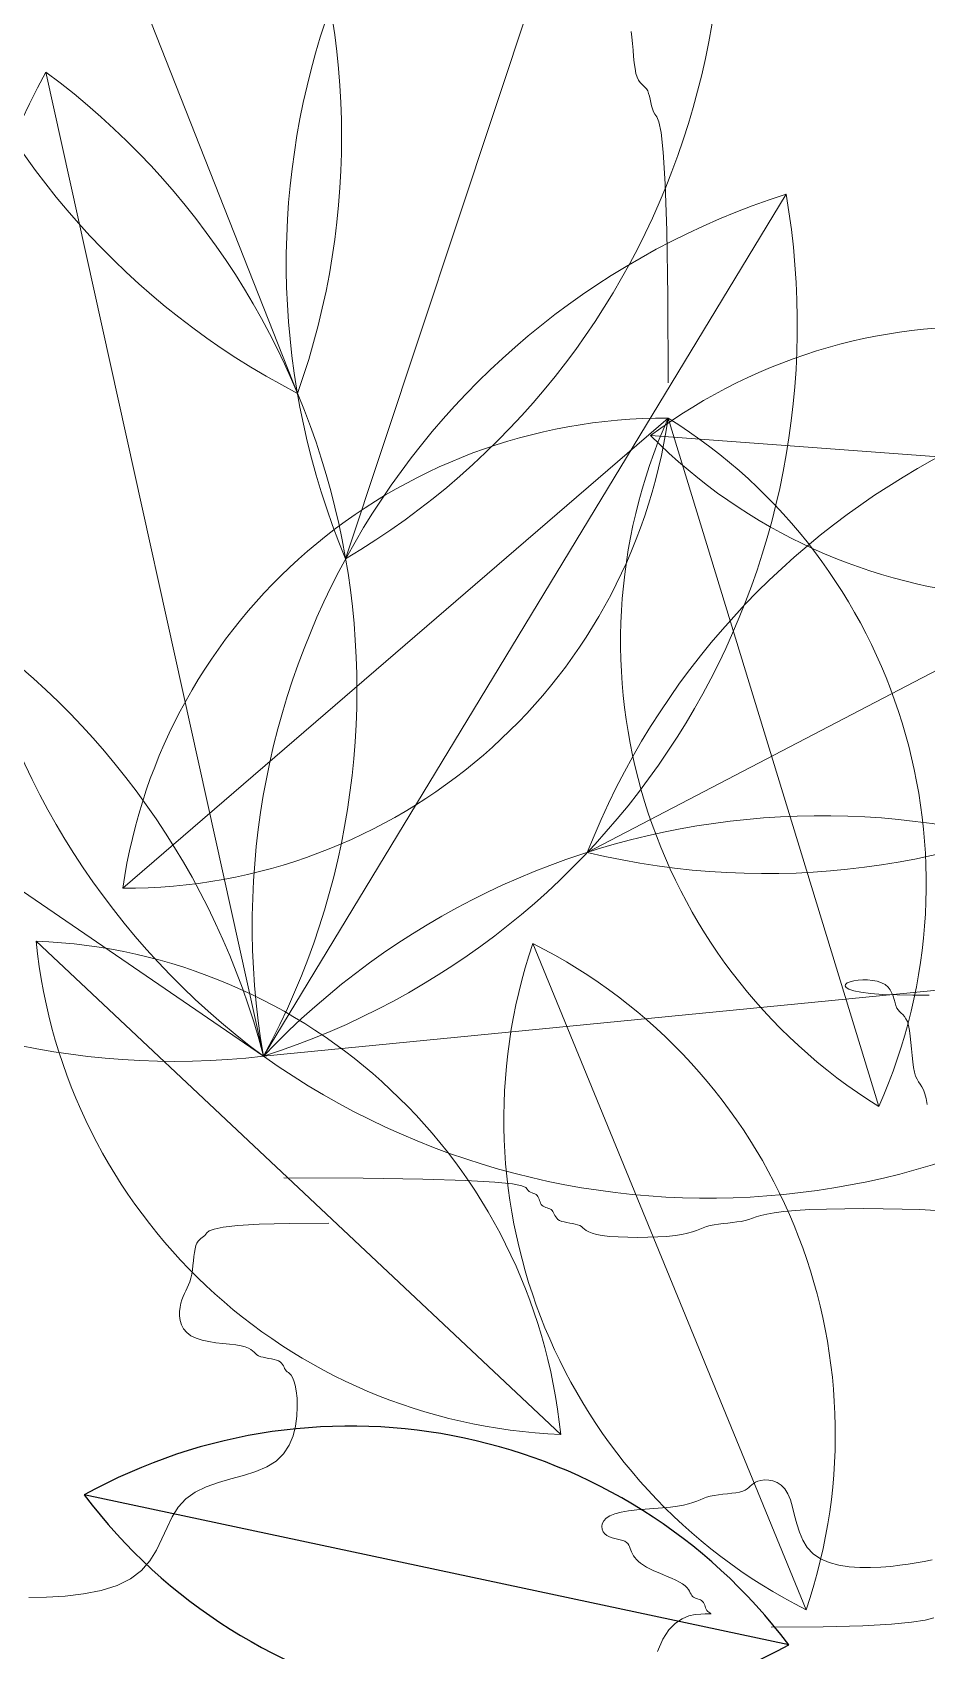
# Model space of a CAD drawing. Header units: millimetres. Extents: x 42 to 552, y 43 to 535.
# Drawn here: x 285.0289 to 285.1111, y 504.3625 to 504.5114 of the extents above; entities that cross this region are included whole.
import ezdxf

# ---------------------------------------------------------------- set-up
doc = ezdxf.new("R2010")
doc.units = ezdxf.units.MM
doc.header["$LTSCALE"] = 0.75
doc.header["$MEASUREMENT"] = 0
doc.layers.add('Gramado', color=9, linetype='Continuous', lineweight=0)
doc.layers.add('SOMBRA', color=9, linetype='Continuous')

# ---------------------------------------------------------------- blocks, each defined once
blk = doc.blocks.new('FOLHA')
at = {"layer": 'SOMBRA'}
blk.add_line((0, -7.105427357601002e-15), (0.00979813585637146, 0.1321827509515003), dxfattribs=at)
for centre, start, end in [((0.08092464051637194, 0.06045592846457737), 134.7592252412505, 216.7621042314082), ((-0.07112650466000048, 0.07172682248691586), 314.7592252412526, 36.76210423141026)]:
    blk.add_arc(centre, 0.1010134482592243, start, end, dxfattribs=at)
blk = doc.blocks.new('arbusto8vista')
for p, q in [((-0.1894841477150067, 0.1708526288148562), (-0.1893433333098358, 0.1698024602236359)), ((-0.1893433333098358, 0.1698024602236359), (-0.1892277383811347, 0.1686514754476605)), ((-0.1892277383811347, 0.1686514754476605), (-0.1891247522725621, 0.1674500825793075)), ((-0.1891247522725621, 0.1674500825793075), (-0.1890217643277481, 0.1662486897109545)), ((-0.1890217643277481, 0.1662486897109545), (-0.1889061638904082, 0.1650977049349649)), ((-0.1889061638904082, 0.1650977049349649), (-0.1887653403041725, 0.1640475363437588)), ((-0.1887653403041725, 0.1640475363437588), (-0.1885866829127565, 0.1631485920296711)), ((-0.1885866829127565, 0.1631485920296711), (-0.1883617846883965, 0.1624365777502419)), ((-0.1883617846883965, 0.1624365777502419), (-0.1880990531179236, 0.161888389923547)), ((-0.1880990531179236, 0.161888389923547), (-0.1878110993166615, 0.1614662226327965)), ((-0.1878110993166615, 0.1614662226327965), (-0.187510534400019, 0.1611322699612145)), ((-0.187510534400019, 0.1611322699612145), (-0.187209969483348, 0.1608487259920253)), ((-0.187209969483348, 0.1608487259920253), (-0.1869220156820859, 0.1605777848084387)), ((-0.1869220156820859, 0.1605777848084387), (-0.186659284111613, 0.1602816404936789)), ((-0.186659284111613, 0.1602816404936789), (-0.186434385887253, 0.1599224871309701)), ((-0.186434385887253, 0.1599224871309701), (-0.1862552030709423, 0.1594730204131736)), ((-0.1862552030709423, 0.1594730204131736), (-0.186110701510529, 0.1589479424718263)), ((-0.186110701510529, 0.1589479424718263), (-0.1859851180003318, 0.1583724570481024)), ((-0.1859851180003318, 0.1583724570481024), (-0.1858626893347264, 0.1577717678832045)), ((-0.1858626893347264, 0.1577717678832045), (-0.18572765230806, 0.1571710787182923)), ((-0.18572765230806, 0.1571710787182923), (-0.1855642437146798, 0.1565955932945826)), ((-0.1855642437146798, 0.1565955932945826), (-0.1853567003489331, 0.1560705153532211)), ((-0.1853567003489331, 0.1560705153532211), (-0.1850892590051672, 0.1556210486354388)), ((-0.1850892590051672, 0.1556210486354388), (-0.1847535125026809, 0.1551715808501228)), ((-0.1847535125026809, 0.1551715808501228), (-0.1843704777603818, 0.1542432355772121)), ((-0.1843704777603818, 0.1542432355772121), (-0.1839685277221861, 0.1522563203643443)), ((-0.1839685277221861, 0.1522563203643443), (-0.1835760353319529, 0.1486311427591858)), ((-0.1835760353319529, 0.1486311427591858), (-0.1832213735335415, 0.1427880103093884)), ((-0.1832213735335415, 0.1427880103093884), (-0.1829329152708112, 0.1341472305626041)), ((-0.1829329152708112, 0.1341472305626041), (-0.1827390334876782, 0.1221291110664993)), ((-0.1827390334876782, 0.1221291110664993), (-0.1826681011280016, 0.1061539593687257)), ((-0.1826681011280016, 0.09970164546312787), (-0.2830344928551654, 0.01312872517603125)), ((-0.1826681011280016, 0.09970164546312787), (-0.1439199659470489, -0.02705349303376181)), ((-0.1858963116308985, 0.0964756446726227), (-0.05371356067939814, 0.08667750881625125)), ((-0.5700648782059261, -0.08741280304023746), (-0.6666080697930568, 0.003404019594867691)), ((-0.5248685209534756, -0.1196739040813526), (-0.5751852429749817, 0.002949546369109157)), ((-0.5177340489821631, -0.004846634647876158), (-0.5176468273033663, -0.004558898900285158)), ((-0.5175375334183343, -0.005146971961053737), (-0.5177340489821631, -0.004846634647876158)), ((-0.5176468273033663, -0.004558898900285158), (-0.5173200054495624, -0.004296366283881525)), ((-0.5170131435442045, -0.005447309274231316), (-0.5175375334183343, -0.005146971961053737)), ((-0.5173200054495624, -0.004296366283881525), (-0.5167977204883698, -0.004071638364223418)), ((-0.5161167422922119, -0.005735045021822316), (-0.5170131435442045, -0.005447309274231316)), ((-0.5167977204883698, -0.004071638364223418), (-0.5161230585611634, -0.003896266627293699)), ((-0.5161230585611634, -0.003896266627293699), (-0.5153349021041151, -0.003777602240518263)), ((-0.5148041925946814, -0.005997577638240159), (-0.5161167422922119, -0.005735045021822316)), ((-0.5153349021041151, -0.003777602240518263), (-0.5144710826272103, -0.003721946291676659)), ((-0.5144710826272103, -0.003721946291676659), (-0.5135694316403772, -0.003735599868591066)), ((-0.5135694316403772, -0.003735599868591066), (-0.5126677806535156, -0.003824864059055244)), ((-0.5126677806535156, -0.003824864059055244), (-0.5118039611766108, -0.003996039950862951)), ((-0.5118039611766108, -0.003996039950862951), (-0.511015804719591, -0.004255428631807945)), ((-0.511015804719591, -0.004255428631807945), (-0.5103411427923845, -0.004609331189683985)), ((-0.5103411427923845, -0.004609331189683985), (-0.509807298177634, -0.005058797907480539)), ((-0.509807298177634, -0.005058797907480539), (-0.5093995587490667, -0.005583875848827802)), ((-0.5093995587490667, -0.005583875848827802), (-0.5090927036530104, -0.006159361272551678)), ((-0.5130313573839942, -0.006222305557898267), (-0.5148041925946814, -0.005997577638240159)), ((-0.5107824733780149, -0.006397677294827986), (-0.5130313573839942, -0.006222305557898267)), ((-0.5081552724364258, -0.006516341681603421), (-0.5107824733780149, -0.006397677294827986)), ((-0.5090927036530104, -0.006159361272551678), (-0.5088615120359066, -0.00676005043746386)), ((-0.5088615120359066, -0.00676005043746386), (-0.5086807630441115, -0.007360739602361832)), ((-0.5086807630441115, -0.007360739602361832), (-0.5085252358240098, -0.007936225026085708)), ((-0.5085252358240098, -0.007936225026085708), (-0.508369709522043, -0.008461302967432971)), ((-0.508369709522043, -0.008461302967432971), (-0.5081889632845673, -0.008910769685229525)), ((-0.5081889632845673, -0.008910769685229525), (-0.5079640814331299, -0.009269923047938278)), ((-0.5052758602044491, -0.006571997630430815), (-0.5081552724364258, -0.006516341681603421)), ((-0.5022703423272503, -0.006558344053516407), (-0.5052758602044491, -0.006571997630430815)), ((-0.5079640814331299, -0.009269923047938278), (-0.5077013689898422, -0.00956606736269805)), ((-0.5077013689898422, -0.00956606736269805), (-0.507413436152035, -0.009837008546284665)), ((-0.507413436152035, -0.009837008546284665), (-0.5071128931169255, -0.01012055251547395)), ((-0.5071128931169255, -0.01012055251547395), (-0.5068123500818444, -0.01045450518705593)), ((-0.5068123500818444, -0.01045450518705593), (-0.5065244172440089, -0.01087667247780644)), ((-0.5065244172440089, -0.01087667247780644), (-0.5062617048007496, -0.01142486030450129)), ((-0.5062617048007496, -0.01142486030450129), (-0.5060368229493122, -0.01213687458393053)), ((-0.5060368229493122, -0.01213687458393053), (-0.5058581784113869, -0.01303581889800398)), ((-0.5058581784113869, -0.01303581889800398), (-0.505717364006216, -0.01408598748922429)), ((-0.505717364006216, -0.01408598748922429), (-0.505601769077515, -0.01523697226519971)), ((-0.505601769077515, -0.01523697226519971), (-0.5054987829689139, -0.01643836513356689)), ((-0.5054987829689139, -0.01643836513356689), (-0.5053957950241283, -0.01763975800191986)), ((-0.5053957950241283, -0.01763975800191986), (-0.50528019458676, -0.01879074277789528)), ((-0.50528019458676, -0.01879074277789528), (-0.5051393710005527, -0.01984091136911559)), ((-0.5051393710005527, -0.01984091136911559), (-0.5049607136091083, -0.02073985568318903)), ((-0.5049607136091083, -0.02073985568318903), (-0.5047358153847767, -0.02145502050652226)), ((-0.5047358153847767, -0.02145502050652226), (-0.5044730838142755, -0.02202526214051659)), ((-0.5044730838142755, -0.02202526214051659), (-0.5041851300130133, -0.02250728976534333)), ((-0.5041851300130133, -0.02250728976534333), (-0.5038845650963708, -0.02295781256120222)), ((-0.5038845650963708, -0.02295781256120222), (-0.5035840001797283, -0.02343353970823614)), ((-0.5035840001797283, -0.02343353970823614), (-0.5032960463784661, -0.02399118038664483)), ((-0.5032960463784661, -0.02399118038664483), (-0.5030333148079649, -0.0246874437766138)), ((-0.5030333148079649, -0.0246874437766138), (-0.5028084165836333, -0.02557903905830017)), ((-0.5028084165836333, -0.02557903905830017), (-0.5026297591922173, -0.02670272217052627)), ((-0.5054986605546787, -0.1219927043911753), (-0.5091935660275055, -0.1223471405798335)), ((-0.5030143744171482, -0.121600461675726), (-0.5054986605546787, -0.1219927043911753)), ((-0.5013623897611978, -0.1211987673285648), (-0.5030143744171482, -0.121600461675726)), ((-0.5217285063937709, -0.1228291737964184), (-0.531325176994585, -0.1229000610341444)), ((-0.514477408689288, -0.1226354153466218), (-0.5217285063937709, -0.1228291737964184)), ((-0.5091935660275055, -0.1223471405798335), (-0.514477408689288, -0.1226354153466218))]:
    blk.add_line(p, q)
for centre, start, end in [((-0.1254403831663069, 0.01555100415625077), 44.75922524125048, 126.7621042314083), ((-0.1830584474095929, -0.001311048585677099), 89.77859136051269, 171.78147035067), ((-0.2826441465735456, 0.1141414192248504), 269.7785913605111, 351.7814703506684), ((-0.09039017949186245, 0.05861026062719077), 155.9965763869843, 237.9994553771414), ((-0.236197887583188, 0.0140378918021753), 335.9965763869828, 57.99945537713956), ((-0.1141694891439897, 0.1676021493326232), 224.7592252412528, 306.76210423141), ((-0.6705702253156005, -0.09753169288015329), 5.749172397078103, 87.75205138723548), ((-0.5661027226834392, 0.01352290943471246), 185.7491723970765, 267.7520513872338), ((-0.479499389033947, -0.02942226366363343), 161.3086310082758, 243.3115099984337), ((-0.6205543748945388, -0.08730209404862421), 341.308631008278, 63.3115099984355)]:
    blk.add_arc(centre, 0.1010134482592243, start, end)
at = {"rotation": 82.22966397680052}
blk.add_blockref('FOLHA', (-0.5280967314563725, -0.1261262179869505), dxfattribs=at)
blk = doc.blocks.new('arbusto7vista')
for p, q in [((-0.5163606634823452, 0.7073706040454368), (-0.4482699433393691, 0.5347511128616844)), ((-0.3810045409790916, 0.680447189712666), (-0.4394167996755982, 0.5043170022373289)), ((-0.4946005522398309, 0.593919276521035), (-0.4545351143242442, 0.412732644589326)), ((-0.3583632501529905, 0.5714298639977216), (-0.4545351143242158, 0.412732644589326)), ((-0.2304148766705225, 0.5360579367811198), (-0.3949489559061021, 0.4502536730395832)), ((-0.6076497003231225, 0.5175646934127229), (-0.4545351143242442, 0.412732644589326)), ((-0.2698612704053005, 0.4308821977067083), (-0.4545351143240737, 0.4127326445886155)), ((-0.4361914540883731, 0.3902741822651876), (-0.4508227852010691, 0.3903350123610636)), ((-0.4251906772698248, 0.3901079133364931), (-0.4361914540883731, 0.3902741822651876)), ((-0.4172956208136611, 0.3898605376132878), (-0.4251906772698248, 0.3901079133364931)), ((-0.4119814507880619, 0.3895563871339647), (-0.4172956208136611, 0.3898605376132878)), ((-0.4087233332613209, 0.3892197939368316), (-0.4119814507880619, 0.3895563871339647)), ((-0.4069964343016181, 0.3888750900602531), (-0.4087233332613209, 0.3892197939368316)), ((-0.4062759199771619, 0.3885466075425654), (-0.4069964343016181, 0.3888750900602531)), ((-0.4060369563562176, 0.3882586784221189), (-0.4062759199771619, 0.3885466075425654)), ((-0.4058439852968263, 0.3880293264818704), (-0.4060369563562176, 0.3882586784221189)), ((-0.4056185518161897, 0.3878513424831453), (-0.4058439852968263, 0.3880293264818704)), ((-0.4053714767214274, 0.3877112089318473), (-0.4056185518161897, 0.3878513424831453)), ((-0.4051135808196022, 0.3875954083339082), (-0.4053714767214274, 0.3877112089318473)), ((-0.4048556849177771, 0.3874904231952456), (-0.4051135808196022, 0.3875954083339082)), ((-0.4046086098229864, 0.3873827360218058), (-0.4048556849177771, 0.3874904231952456)), ((-0.4043831763423782, 0.3872588293194781), (-0.4046086098229864, 0.3873827360218058)), ((-0.4041902052829585, 0.3871051855942085), (-0.4043831763423782, 0.3872588293194781)), ((-0.4040369104396291, 0.3869123425391479), (-0.4041902052829585, 0.3871051855942085)), ((-0.4039160775584492, 0.3866870585962943), (-0.4040369104396291, 0.3869123425391479)), ((-0.4038168853733168, 0.3864401473949499), (-0.4039160775584492, 0.3866870585962943)), ((-0.4037285126180734, 0.386182422564346), (-0.4038168853733168, 0.3864401473949499)), ((-0.403640138026617, 0.3859246977337278), (-0.4037285126180734, 0.386182422564346)), ((-0.4035409403328458, 0.3856777865323835), (-0.403640138026617, 0.3859246977337278)), ((-0.4034200982706011, 0.3854525025895441), (-0.4035409403328458, 0.3856777865323835)), ((-0.403266790573781, 0.3852596595344693), (-0.4034200982706011, 0.3854525025895441)), ((-0.4030738031414671, 0.3851064664025046), (-0.403266790573781, 0.3852596595344693)), ((-0.4028483505336169, 0.384985713853311), (-0.4030738031414671, 0.3851064664025046)), ((-0.4026012544753996, 0.3848865879526073), (-0.4028483505336169, 0.384985713853311)), ((-0.4023433366920131, 0.3847982747661547), (-0.4026012544753996, 0.3848865879526073)), ((-0.4020854189086549, 0.384709960359686), (-0.4023433366920131, 0.3847982747661547)), ((-0.4018383228504376, 0.384610830798934), (-0.4020854189086549, 0.384709960359686)), ((-0.4016128702425874, 0.3844900721496458), (-0.4018383228504376, 0.384610830798934)), ((-0.4014198828102735, 0.3843368704775543), (-0.4016128702425874, 0.3844900721496458)), ((-0.4012656733030155, 0.3841440165439849), (-0.4014198828102735, 0.3843368704775543)), ((-0.3566340147928884, 0.3843368704775543), (-0.3588109074412102, 0.3841440165439849)), ((-0.3539701650924769, 0.3844882698272585), (-0.3566340147928884, 0.3843368704775543)), ((-0.350905928545501, 0.3845964122199206), (-0.3539701650924769, 0.3844882698272585)), ((-0.3475603390793367, 0.3846612976555122), (-0.350905928545501, 0.3845964122199206)), ((-0.3440524306213035, 0.3846829261340332), (-0.3475603390793367, 0.3846612976555122)), ((-0.3405012370988061, 0.3846612976555122), (-0.3440524306213035, 0.3846829261340332)), ((-0.3370257924391353, 0.3845964122199206), (-0.3405012370988061, 0.3846612976555122)), ((-0.3337451305696959, 0.3844882698272585), (-0.3370257924391353, 0.3845964122199206)), ((-0.330778285417864, 0.3843368704775543), (-0.3337451305696959, 0.3844882698272585)), ((-0.4592877817949272, 0.3815553847840079), (-0.4619615657172176, 0.3812512514611655)), ((-0.4553316647539702, 0.3818027465532339), (-0.4592877817949272, 0.3815553847840079)), ((-0.4498280905905006, 0.3819690061030485), (-0.4553316647539702, 0.3818027465532339)), ((-0.4425119353006721, 0.3820298327676142), (-0.4498280905905006, 0.3819690061030485)), ((-0.4011385185677625, 0.3839187198926197), (-0.4012656733030155, 0.3841440165439849)), ((-0.4010221864757568, 0.3836717947627335), (-0.4011385185677625, 0.3839187198926197)), ((-0.4009004448983546, 0.3834140553935725), (-0.4010221864757568, 0.3836717947627335)), ((-0.4007570617067984, 0.3831563160244258), (-0.4009004448983546, 0.3834140553935725)), ((-0.4005758047724157, 0.3829093908945254), (-0.4007570617067984, 0.3831563160244258)), ((-0.4003404419664491, 0.3826840942431744), (-0.4005758047724157, 0.3829093908945254)), ((-0.4000347411601979, 0.382491240309605), (-0.4003404419664491, 0.3826840942431744)), ((-0.3996487826684643, 0.3823380386375135), (-0.4000347411601979, 0.382491240309605)), ((-0.3991978965800058, 0.3822172799882253), (-0.3996487826684643, 0.3823380386375135)), ((-0.3987037254270263, 0.3821181504274733), (-0.3991978965800058, 0.3822172799882253)), ((-0.3981879117418146, 0.3820298360210046), (-0.3987037254270263, 0.3821181504274733)), ((-0.3976720980566029, 0.381941522834552), (-0.3981879117418146, 0.3820298360210046)), ((-0.3971779269036517, 0.3818423969338482), (-0.3976720980566029, 0.381941522834552)), ((-0.3967270408151649, 0.3817216443846547), (-0.3971779269036517, 0.3818423969338482)), ((-0.3963410823234312, 0.38156845125269), (-0.3967270408151649, 0.3817216443846547)), ((-0.3960299708841433, 0.3813756081976152), (-0.3963410823234312, 0.38156845125269)), ((-0.3957567336467491, 0.3811503242547758), (-0.3960299708841433, 0.3813756081976152)), ((-0.3729885959262162, 0.3813756081976152), (-0.3736018059796038, 0.3811503242547758)), ((-0.3723321040216945, 0.38156845125269), (-0.3729885959262162, 0.3813756081976152)), ((-0.3715998666972098, 0.3817216443846547), (-0.3723321040216945, 0.38156845125269)), ((-0.3708027045302913, 0.3818423969338482), (-0.3715998666972098, 0.3817216443846547)), ((-0.3699622591351215, 0.381941522834552), (-0.3708027045302913, 0.3818423969338482)), ((-0.3691001721257976, 0.3820298360210046), (-0.3699622591351215, 0.381941522834552)), ((-0.3682380851164737, 0.3821181504274733), (-0.3691001721257976, 0.3820298360210046)), ((-0.3673976397212755, 0.3822172799882253), (-0.3682380851164737, 0.3821181504274733)), ((-0.3666004775543854, 0.3823380386375135), (-0.3673976397212755, 0.3822172799882253)), ((-0.3658682402299007, 0.382491240309605), (-0.3666004775543854, 0.3823380386375135)), ((-0.3652063376923138, 0.3826840942431744), (-0.3658682402299007, 0.382491240309605)), ((-0.3645552532074987, 0.3829093908945254), (-0.3652063376923138, 0.3826840942431744)), ((-0.3638392383715825, 0.3831563160244258), (-0.3645552532074987, 0.3829093908945254)), ((-0.3629825447808344, 0.3834140553935725), (-0.3638392383715825, 0.3831563160244258)), ((-0.3619094240313814, 0.3836717947627335), (-0.3629825447808344, 0.3834140553935725)), ((-0.3605441277194643, 0.3839187198926197), (-0.3619094240313814, 0.3836717947627335)), ((-0.3588109074412102, 0.3841440165439849), (-0.3605441277194643, 0.3839187198926197)), ((-0.4665643180208292, 0.3786883993671069), (-0.466789770628651, 0.3783355918007629)), ((-0.4663172219626119, 0.3789601010539627), (-0.4665643180208292, 0.3786883993671069)), ((-0.4660593041792254, 0.3791750281371975), (-0.4663172219626119, 0.3789601010539627)), ((-0.4658013863958672, 0.3793575118926213), (-0.4660593041792254, 0.3791750281371975)), ((-0.4655542903376499, 0.3795318835960728), (-0.4658013863958672, 0.3793575118926213)), ((-0.4653288377297997, 0.3797224745233905), (-0.4655542903376499, 0.3795318835960728)), ((-0.4651358502974858, 0.3799536159504129), (-0.4653288377297997, 0.3797224745233905)), ((-0.4649401588110322, 0.3802415288293588), (-0.4651358502974858, 0.3799536159504129)), ((-0.4645226302214098, 0.3805699928180246), (-0.4649401588110322, 0.3802415288293588)), ((-0.4636181405247726, 0.3809146772505585), (-0.4645226302214098, 0.3805699928180246)), ((-0.4619615657172176, 0.3812512514611655), (-0.4636181405247726, 0.3809146772505585)), ((-0.3954726746841857, 0.3809034130534172), (-0.3957567336467491, 0.3811503242547758)), ((-0.3951290980693329, 0.3806456882228133), (-0.3954726746841857, 0.3809034130534172)), ((-0.3946773078751846, 0.3803879633922094), (-0.3951290980693329, 0.3806456882228133)), ((-0.3940686081745923, 0.3801410521908508), (-0.3946773078751846, 0.3803879633922094)), ((-0.3932543030404929, 0.3799157682480114), (-0.3940686081745923, 0.3801410521908508)), ((-0.3921856965457948, 0.3797229251929508), (-0.3932543030404929, 0.3799157682480114)), ((-0.3908339318278706, 0.3795715343833592), (-0.3921856965457948, 0.3797229251929508)), ((-0.3892495082815799, 0.3794633980907918), (-0.3908339318278706, 0.3795715343833592)), ((-0.3875027643662747, 0.3793985163152627), (-0.3892495082815799, 0.3794633980907918)), ((-0.3856640385413073, 0.3793768890567435), (-0.3875027643662747, 0.3793985163152627)), ((-0.3838036692659728, 0.3793985163152627), (-0.3856640385413073, 0.3793768890567435)), ((-0.3819919949996233, 0.3794633980907918), (-0.3838036692659728, 0.3793985163152627)), ((-0.3802993542015543, 0.3795715343833592), (-0.3819919949996233, 0.3794633980907918)), ((-0.3787960853311461, 0.3797229251929508), (-0.3802993542015543, 0.3795715343833592)), ((-0.3775335896702074, 0.3799157682480114), (-0.3787960853311461, 0.3797229251929508)), ((-0.3764875197907998, 0.3801410521908508), (-0.3775335896702074, 0.3799157682480114)), ((-0.3756145910874977, 0.3803879633922094), (-0.3764875197907998, 0.3801410521908508)), ((-0.3748715189548193, 0.3806456882228133), (-0.3756145910874977, 0.3803879633922094)), ((-0.3742150187873392, 0.3809034130534172), (-0.3748715189548193, 0.3806456882228133)), ((-0.3736018059796038, 0.3811503242547758), (-0.3742150187873392, 0.3809034130534172)), ((-0.4673561055138293, 0.3758578254118703), (-0.4674444801052857, 0.3750512779385389)), ((-0.4672569078200581, 0.3766157094185019), (-0.4673561055138293, 0.3758578254118703)), ((-0.4671360657578134, 0.3772978949702974), (-0.4672569078200581, 0.3766157094185019)), ((-0.4669827580609933, 0.3778773470791066), (-0.4671360657578134, 0.3772978949702974)), ((-0.466789770628651, 0.3783355918007629), (-0.4669827580609933, 0.3778773470791066)), ((-0.4677528779268414, 0.3726100046000056), (-0.4679061727701708, 0.3718791531414922)), ((-0.4676320450456615, 0.3734003325444633), (-0.4677528779268414, 0.3726100046000056)), ((-0.4675328528605291, 0.3742231019866864), (-0.4676320450456615, 0.3734003325444633)), ((-0.4674444801052857, 0.3750512779385389), (-0.4675328528605291, 0.3742231019866864)), ((-0.4688295483068146, 0.3695721447119951), (-0.4690874442086397, 0.3690494645634601)), ((-0.468571652404961, 0.3700948260805461), (-0.4688295483068146, 0.3695721447119951)), ((-0.4683245773101987, 0.37063913623264), (-0.468571652404961, 0.3700948260805461)), ((-0.4680991438295905, 0.371226702731775), (-0.4683245773101987, 0.37063913623264)), ((-0.4679061727701708, 0.3718791531414922), (-0.4680991438295905, 0.371226702731775)), ((-0.4699008079772113, 0.3665343152227649), (-0.469983765891385, 0.365743999986833)), ((-0.4697529238434299, 0.3672651558027837), (-0.4699008079772113, 0.3665343152227649)), ((-0.4695599527840386, 0.3679175976723741), (-0.4697529238434299, 0.3672651558027837)), ((-0.469334519303402, 0.3685051580714287), (-0.4695599527840386, 0.3679175976723741)), ((-0.4690874442086397, 0.3690494645634601), (-0.469334519303402, 0.3685051580714287)), ((-0.469983765891385, 0.365743999986833), (-0.4699801545946798, 0.3649212444731376)), ((-0.4699801545946798, 0.3649212444731376), (-0.4698683310958245, 0.3640930830598421)), ((-0.4698683310958245, 0.3640930830598421), (-0.4696266524034627, 0.3632865501250677)), ((-0.4696266524034627, 0.3632865501250677), (-0.4692334755263232, 0.3625286800469638)), ((-0.4692334755263232, 0.3625286800469638), (-0.4686671574731065, 0.361846507203694)), ((-0.4686671574731065, 0.361846507203694), (-0.4679060552525129, 0.3612670659733794)), ((-0.4679060552525129, 0.3612670659733794), (-0.4669411508367034, 0.3608092803597316)), ((-0.4669411508367034, 0.3608092803597316), (-0.4658139260519363, 0.3604596328686824)), ((-0.4658139260519363, 0.3604596328686824), (-0.4645784876877883, 0.3601964956316976)), ((-0.4645784876877883, 0.3601964956316976), (-0.4632889425339783, 0.3599982407802571)), ((-0.4632889425339783, 0.3599982407802571), (-0.4619993973801968, 0.3598432404458407)), ((-0.4619993973801968, 0.3598432404458407), (-0.4607639590160488, 0.3597098667599283)), ((-0.4607639590160488, 0.3597098667599283), (-0.4596367342312533, 0.3595764918539999)), ((-0.4596367342312533, 0.3595764918539999), (-0.4586718298154722, 0.3594214878595352)), ((-0.4586718298154722, 0.3594214878595352), (-0.4579080223165874, 0.3592286339259658)), ((-0.4579080223165874, 0.3592286339259658), (-0.4573227673154463, 0.3590033372746149)), ((-0.4573227673154463, 0.3590033372746149), (-0.456878190151059, 0.3587564121447144)), ((-0.456878190151059, 0.3587564121447144), (-0.4565364161624643, 0.3584986727755677)), ((-0.4565364161624643, 0.3584986727755677), (-0.4562595706887294, 0.3582409334064067)), ((-0.4562595706887294, 0.3582409334064067), (-0.4560097790688928, 0.3579940082765205)), ((-0.4560097790688928, 0.3579940082765205), (-0.4557491666419651, 0.3577687116251553)), ((-0.4557491666419651, 0.3577687116251553), (-0.4554398587470132, 0.3575758576916002)), ((-0.4554398587470132, 0.3575758576916002), (-0.4550539002552796, 0.3574226560195086)), ((-0.4550539002552796, 0.3574226560195086), (-0.4546030141668211, 0.3573018973702204)), ((-0.4546030141668211, 0.3573018973702204), (-0.4541088430138416, 0.3572027678094685)), ((-0.4541088430138416, 0.3572027678094685), (-0.4535930293286299, 0.3571144534029855)), ((-0.4535930293286299, 0.3571144534029855), (-0.4530772156434182, 0.3570261402165329)), ((-0.4530772156434182, 0.3570261402165329), (-0.452583044490467, 0.3569270143158434)), ((-0.452583044490467, 0.3569270143158434), (-0.4521321584019802, 0.3568062617666357)), ((-0.4521321584019802, 0.3568062617666357), (-0.4517461999102466, 0.3566530686346709)), ((-0.4517461999102466, 0.3566530686346709), (-0.451440499180535, 0.3564602255796103)), ((-0.451440499180535, 0.3564602255796103), (-0.4512051369101187, 0.3562349416367567)), ((-0.4512051369101187, 0.3562349416367567), (-0.4510238814293928, 0.3559880304354124)), ((-0.4510238814293928, 0.3559880304354124), (-0.4508805010686672, 0.3557303056048084)), ((-0.4508805010686672, 0.3557303056048084), (-0.4507587641583086, 0.3554725807741903)), ((-0.4507587641583086, 0.3554725807741903), (-0.4506424390286554, 0.355225669572846)), ((-0.4506424390286554, 0.355225669572846), (-0.4505152940100174, 0.3550003856300066)), ((-0.4505152940100174, 0.3550003856300066), (-0.4503610974327614, 0.3548075425749317)), ((-0.4503610974327614, 0.3548075425749317), (-0.4501681263733417, 0.3546489424758335)), ((-0.4501681263733417, 0.3546489424758335), (-0.4499426928927051, 0.3544903411567191)), ((-0.4499426928927051, 0.3544903411567191), (-0.4496956177979428, 0.3542884828805484)), ((-0.4496956177979428, 0.3542884828805484), (-0.4494377218961176, 0.3540001119102669)), ((-0.4494377218961176, 0.3540001119102669), (-0.4491798259942925, 0.3535819725088487)), ((-0.4491798259942925, 0.3535819725088487), (-0.4489327508995302, 0.3529908089392251)), ((-0.4489327508995302, 0.3529908089392251), (-0.4487073174188936, 0.3521833654643842)), ((-0.4487073174188936, 0.3521833654643842), (-0.4485143463594738, 0.3511163863472433)), ((-0.4485143463594738, 0.3511163863472433), (-0.4483700693144215, 0.3497664414477839)), ((-0.4483700693144215, 0.3497664414477839), (-0.448312361021209, 0.3481894030138193)), ((-0.4483845070033396, 0.3464609688901987), (-0.4486297927844021, 0.3446568369217573)), ((-0.448312361021209, 0.3481894030138193), (-0.4483845070033396, 0.3464609688901987)), ((-0.4490915038879564, 0.3428527049533017), (-0.4498129258374775, 0.3411242708296811)), ((-0.4486297927844021, 0.3446568369217573), (-0.4490915038879564, 0.3428527049533017)), ((-0.4498129258374775, 0.3411242708296811), (-0.4508373441566107, 0.3395472323957307)), ((-0.4539448657680509, 0.3371240001745548), (-0.4559738627297918, 0.3362723992677275)), ((-0.4522080443688026, 0.3381972874962571), (-0.4539448657680509, 0.3371240001745548)), ((-0.4508373441566107, 0.3395472323957307), (-0.4522080443688026, 0.3381972874962571)), ((-0.4628399884483088, 0.3342366653917139), (-0.4650637691183874, 0.3334607604996762)), ((-0.4605188159240754, 0.3349098368407653), (-0.4628399884483088, 0.3342366653917139)), ((-0.4581976433998705, 0.3355613798112813), (-0.4605188159240754, 0.3349098368407653)), ((-0.4559738627297918, 0.3362723992677275), (-0.4581976433998705, 0.3355613798112813)), ((-0.364944859796708, 0.3335832901575486), (-0.3646797378585802, 0.3338410295267096)), ((-0.3646797378585802, 0.3338410295267096), (-0.3643821502858486, 0.3340879546565958)), ((-0.3643821502858486, 0.3340879546565958), (-0.3640196332802077, 0.334313251307961)), ((-0.3640196332802077, 0.334313251307961), (-0.3635597230432097, 0.3345061052415303)), ((-0.3635597230432097, 0.3345061052415303), (-0.3629807771191622, 0.3346529987598785)), ((-0.3629807771191622, 0.3346529987598785), (-0.3623044384228251, 0.33472960033302)), ((-0.3623044384228251, 0.33472960033302), (-0.3615631712116567, 0.3347088749727902)), ((-0.3615631712116567, 0.3347088749727902), (-0.3607894397430869, 0.3345637876910388)), ((-0.3607894397430869, 0.3345637876910388), (-0.3600157082744886, 0.3342673034996011)), ((-0.3600157082744886, 0.3342673034996011), (-0.3592744410633202, 0.333792387410341)), ((-0.3592744410633202, 0.333792387410341), (-0.3585981023669831, 0.3331120044350939)), ((-0.4688295874793766, 0.3312763305287802), (-0.4702129125020633, 0.3297335316957373)), ((-0.4670927660801283, 0.3325010172001868), (-0.4688295874793766, 0.3312763305287802)), ((-0.4650637691183874, 0.3334607604996762), (-0.4670927660801283, 0.3325010172001868)), ((-0.3755018647835584, 0.3305571055364851), (-0.3748138030871928, 0.3308148449056461)), ((-0.3748138030871928, 0.3308148449056461), (-0.3741906699056869, 0.3310725842747928)), ((-0.3741906699056869, 0.3310725842747928), (-0.3735945914961576, 0.3313195094046932)), ((-0.3735945914961576, 0.3313195094046932), (-0.3729876941157784, 0.3315448060560442)), ((-0.3729876941157784, 0.3315448060560442), (-0.3723321040216945, 0.3317376599896136)), ((-0.3723321040216945, 0.3317376599896136), (-0.3716007685076193, 0.3318908617125373)), ((-0.3716007685076193, 0.3318908617125373), (-0.3708099190137375, 0.3320116207176653)), ((-0.3708099190137375, 0.3320116207176653), (-0.3699866080167737, 0.332110751244258)), ((-0.3699866080167737, 0.332110751244258), (-0.3691578879933957, 0.3321990675316044)), ((-0.3691578879933957, 0.3321990675316044), (-0.3683508114203846, 0.3322873838189366)), ((-0.3683508114203846, 0.3322873838189366), (-0.3675924307744651, 0.3323865143455293)), ((-0.3675924307744651, 0.3323865143455293), (-0.3669097985323617, 0.3325072733506573)), ((-0.3669097985323617, 0.3325072733506573), (-0.3663299671707705, 0.3326604750735811)), ((-0.3663299671707705, 0.3326604750735811), (-0.3658700697872916, 0.3328533290071505)), ((-0.3658700697872916, 0.3328533290071505), (-0.3655075619626871, 0.3330786256585014)), ((-0.3655075619626871, 0.3330786256585014), (-0.3652099798986228, 0.3333255507884019)), ((-0.3652099798986228, 0.3333255507884019), (-0.364944859796708, 0.3335832901575486)), ((-0.3585981023669831, 0.3331120044350939), (-0.3580191564429356, 0.3321991195856953)), ((-0.3580191564429356, 0.3321991195856953), (-0.3575556390407257, 0.3310420177412965)), ((-0.3575556390407257, 0.3310420177412965), (-0.3571678718785449, 0.3296902632501855)), ((-0.4713257044944896, 0.3279311966104217), (-0.4722869978431277, 0.3259558373569149)), ((-0.4702129125020633, 0.3297335316957373), (-0.4713257044944896, 0.3279311966104217)), ((-0.3914641808728447, 0.3276715556399239), (-0.3907896552844932, 0.3281221362341284)), ((-0.3907896552844932, 0.3281221362341284), (-0.389877061841446, 0.3285078332227584)), ((-0.389877061841446, 0.3285078332227584), (-0.3887182845558073, 0.3288133268910514)), ((-0.3887182845558073, 0.3288133268910514), (-0.3873593136173668, 0.329048530139147)), ((-0.3873593136173668, 0.329048530139147), (-0.3858596657602789, 0.3292296640209287)), ((-0.3858596657602789, 0.3292296640209287), (-0.3842788577186695, 0.3293729495903222)), ((-0.3842788577186695, 0.3293729495903222), (-0.3826764062267216, 0.3294946079011964)), ((-0.3826764062267216, 0.3294946079011964), (-0.381111828018561, 0.329610860007449)), ((-0.381111828018561, 0.329610860007449), (-0.3796446398283706, 0.3297379269629772)), ((-0.3796446398283706, 0.3297379269629772), (-0.3783343583902763, 0.3298920298216643)), ((-0.3783343583902763, 0.3298920298216643), (-0.3772242686922596, 0.3300848837552337)), ((-0.3772242686922596, 0.3300848837552337), (-0.3762927287376385, 0.3303101804065989)), ((-0.3762927287376385, 0.3303101804065989), (-0.3755018647835584, 0.3305571055364851)), ((-0.3571678718785449, 0.3296902632501855), (-0.3568017481667312, 0.3282087403279093)), ((-0.3568017481667312, 0.3282087403279093), (-0.3564031611155656, 0.3266623331900718)), ((-0.4722869978431277, 0.3259558373569149), (-0.4732158269343074, 0.3238939660193125)), ((-0.392275775832104, 0.3261467909091635), (-0.392185598614418, 0.3266622551089284)), ((-0.3922144553240798, 0.3256529545779188), (-0.392275775832104, 0.3261467909091635)), ((-0.3920232796225491, 0.3252023739837142), (-0.3922144553240798, 0.3256529545779188)), ((-0.392185598614418, 0.3266622551089284), (-0.3919222811387328, 0.3271777193086933)), ((-0.3917238912598009, 0.3248166769950842), (-0.3920232796225491, 0.3252023739837142)), ((-0.3919222811387328, 0.3271777193086933), (-0.3914641808728447, 0.3276715556399239)), ((-0.3913379327680957, 0.3245111833776377), (-0.3917238912598009, 0.3248166769950842)), ((-0.3564031611155656, 0.3266623331900718), (-0.355918003935443, 0.3251159260522343)), ((-0.355918003935443, 0.3251159260522343), (-0.3552921698366447, 0.3236344031299723)), ((-0.4742312261544726, 0.3218320946817101), (-0.4754522298900383, 0.3198567354281892)), ((-0.4732158269343074, 0.3238939660193125), (-0.4742312261544726, 0.3218320946817101)), ((-0.3908870466796088, 0.3242759804853819), (-0.3913379327680957, 0.3245111833776377)), ((-0.3903928755266577, 0.3240948475694267), (-0.3908870466796088, 0.3242759804853819)), ((-0.389877061841446, 0.323951563880911), (-0.3903928755266577, 0.3240948475694267)), ((-0.3893612481562059, 0.3238299086709162), (-0.389877061841446, 0.323951563880911)), ((-0.3888670770032547, 0.3237136611905669), (-0.3893612481562059, 0.3238299086709162)), ((-0.3884161909147679, 0.3235866006909589), (-0.3888670770032547, 0.3237136611905669)), ((-0.3880302324230627, 0.3234325064232308), (-0.3884161909147679, 0.3235866006909589)), ((-0.3877245316933227, 0.3232387621815462), (-0.3880302324230627, 0.3234325064232308)), ((-0.3874891694229063, 0.3230071699324668), (-0.3877245316933227, 0.3232387621815462)), ((-0.3873079139421804, 0.3227431361856219), (-0.3874891694229063, 0.3230071699324668)), ((-0.3871645335814549, 0.3224520674506124), (-0.3873079139421804, 0.3227431361856219)), ((-0.3870427966710963, 0.3221393702370676), (-0.3871645335814549, 0.3224520674506124)), ((-0.3869264715414431, 0.3218104510546169), (-0.3870427966710963, 0.3221393702370676)), ((-0.3867993265228051, 0.3214707164128896), (-0.3869264715414431, 0.3218104510546169)), ((-0.3552921698366447, 0.3236344031299723), (-0.354471552029537, 0.322282648638847)), ((-0.354471552029537, 0.322282648638847), (-0.3534020437244294, 0.3211255467944483)), ((-0.4754522298900383, 0.3198567354281892), (-0.47699787252742, 0.3180544003428736)), ((-0.3866451299455491, 0.3211255728215008), (-0.3867993265228051, 0.3214707164128896)), ((-0.3864494535313554, 0.3207795258067989), (-0.3866451299455491, 0.3211255728215008)), ((-0.3862050825672156, 0.32043347696208), (-0.3864494535313554, 0.3207795258067989)), ((-0.3859066057315488, 0.320087426897345), (-0.3862050825672156, 0.32043347696208)), ((-0.3855486117026601, 0.3197413762225949), (-0.3859066057315488, 0.320087426897345)), ((-0.3851256891589117, 0.3193953255478448), (-0.3855486117026601, 0.3197413762225949)), ((-0.384632426778694, 0.3190492754831098), (-0.3851256891589117, 0.3193953255478448)), ((-0.3840634132403409, 0.3187032266383767), (-0.384632426778694, 0.3190492754831098)), ((-0.3534020437244294, 0.3211255467944483), (-0.3520484754621407, 0.3202126619450496)), ((-0.3520484754621407, 0.3202126619450496), (-0.3504514271053552, 0.3195322789698025)), ((-0.3504514271053552, 0.3195322789698025), (-0.3486704158473515, 0.3190573628805424)), ((-0.3486704158473515, 0.3190573628805424), (-0.3467649588812662, 0.3187608786891047)), ((-0.3408970856667963, 0.318671667620265), (-0.3390890178005748, 0.3188185611386274)), ((-0.3390890178005748, 0.3188185611386274), (-0.3374351529383546, 0.3190114150721826)), ((-0.3374351529383546, 0.3190114150721826), (-0.3359003220034822, 0.3192367117235477)), ((-0.3359003220034822, 0.3192367117235477), (-0.3344304186653346, 0.3194836368534339)), ((-0.3344304186653346, 0.3194836368534339), (-0.3329713365933458, 0.3197413762225949)), ((-0.3329713365933458, 0.3197413762225949), (-0.3314689694568358, 0.3199991155917417)), ((-0.4789871884530328, 0.3165116015098448), (-0.4814968286461578, 0.3152941241787772)), ((-0.47699787252742, 0.3180544003428736), (-0.4789871884530328, 0.3165116015098448)), ((-0.3834132372222143, 0.318357179623689), (-0.3840634132403409, 0.3187032266383767)), ((-0.3826818982652469, 0.3180111348456904), (-0.3834132372222143, 0.318357179623689)), ((-0.3818910393607666, 0.3176650918977231), (-0.3826818982652469, 0.3180111348456904)), ((-0.3810677143626719, 0.3173190501697718), (-0.3818910393607666, 0.3176650918977231)), ((-0.3802389771248045, 0.3169730090518357), (-0.3810677143626719, 0.3173190501697718)), ((-0.3794318815010911, 0.3166269679338853), (-0.3802389771248045, 0.3169730090518357)), ((-0.3786734813453734, 0.3162809262059341), (-0.3794318815010911, 0.3166269679338853)), ((-0.3779908305116066, 0.3159348832579667), (-0.3786734813453734, 0.3162809262059341)), ((-0.3774109828536325, 0.3155888384799681), (-0.3779908305116066, 0.3159348832579667)), ((-0.3467649588812662, 0.3187608786891047), (-0.3447945734003497, 0.3186157914073533)), ((-0.3447945734003497, 0.3186157914073533), (-0.3428187765977952, 0.3185950660471235)), ((-0.3428187765977952, 0.3185950660471235), (-0.3408970856667963, 0.318671667620265)), ((-0.4944571450436399, 0.3131277197700086), (-0.4977513327688996, 0.3130727502846185)), ((-0.4910493347126703, 0.3133394929797078), (-0.4944571450436399, 0.3131277197700086)), ((-0.4876631678320678, 0.3137459188361191), (-0.4910493347126703, 0.3133394929797078)), ((-0.4844339104578808, 0.3143848462616745), (-0.4876631678320678, 0.3137459188361191)), ((-0.4814968286461578, 0.3152941241787772), (-0.4844339104578808, 0.3143848462616745)), ((-0.3769528760844878, 0.3152436926010438), (-0.3774109828536325, 0.3155888384799681)), ((-0.3766029833537345, 0.3149039517067251), (-0.3769528760844878, 0.3152436926010438)), ((-0.3763396616700732, 0.3145750232216358), (-0.3766029833537345, 0.3149039517067251)), ((-0.376141268042204, 0.314262314570442), (-0.3763396616700732, 0.3145750232216358)), ((-0.3759861594788561, 0.3139712331777389), (-0.376141268042204, 0.314262314570442)), ((-0.3758526929886727, 0.3137071864681928), (-0.3759861594788561, 0.3139712331777389)), ((-0.375719225580383, 0.3134755818664274), (-0.3758526929886727, 0.3137071864681928)), ((-0.3755641142626871, 0.3132818267970947), (-0.375719225580383, 0.3134755818664274)), ((-0.3753711268303732, 0.3131286250741709), (-0.3755641142626871, 0.3132818267970947)), ((-0.375145674222523, 0.313007866069043), (-0.3753711268303732, 0.3131286250741709)), ((-0.3748985781643341, 0.3129087355424502), (-0.375145674222523, 0.313007866069043)), ((-0.3746406603809476, 0.3128204192551038), (-0.3748985781643341, 0.3129087355424502)), ((-0.374382742597561, 0.3127321029677717), (-0.3746406603809476, 0.3128204192551038)), ((-0.3762341936127029, 0.3096870030356342), (-0.3750808130355097, 0.3099438344572576)), ((-0.3750808130355097, 0.3099438344572576), (-0.3740681084588857, 0.3100384565599512)), ((-0.3741356465393721, 0.3126329724411789), (-0.374382742597561, 0.3127321029677717)), ((-0.3739101939315219, 0.312512213436051), (-0.3741356465393721, 0.3126329724411789)), ((-0.3740681084588857, 0.3100384565599512), (-0.3732555970759961, 0.3100519740032013)), ((-0.3737172064991796, 0.3123590117131272), (-0.3739101939315219, 0.312512213436051)), ((-0.3735638988023595, 0.3121661577795578), (-0.3737172064991796, 0.3123590117131272)), ((-0.3734430567401148, 0.3119408611282068), (-0.3735638988023595, 0.3121661577795578)), ((-0.3733438590463436, 0.3116939359983064), (-0.3734430567401148, 0.3119408611282068)), ((-0.3732554844548872, 0.3114361966291597), (-0.3733438590463436, 0.3116939359983064)), ((-0.3732555970759961, 0.3100519740032013), (-0.3726865641808956, 0.3100528751897969)), ((-0.3731671116996438, 0.3111784572599987), (-0.3732554844548872, 0.3114361966291597)), ((-0.3730679195145115, 0.3109315321301125), (-0.3731671116996438, 0.3111784572599987)), ((-0.3729470866333315, 0.3107062354787473), (-0.3730679195145115, 0.3109315321301125)), ((-0.3727937917900022, 0.3105133815451779), (-0.3729470866333315, 0.3107062354787473)), ((-0.3726053296297209, 0.3103610810088639), (-0.3727937917900022, 0.3105133815451779)), ((-0.3726865641808956, 0.3100528751897969), (-0.3723393674708291, 0.3100591834960369)), ((-0.3724114584430822, 0.310246630309976), (-0.3726053296297209, 0.3103610810088639)), ((-0.3722500524319514, 0.3101646223288839), (-0.3724114584430822, 0.310246630309976)), ((-0.3723393674708291, 0.3100591834960369), (-0.372176132743931, 0.3100763060415375)), ((-0.3721589857982792, 0.310109649945943), (-0.3722500524319514, 0.3101646223288839)), ((-0.372176132743931, 0.3100763060415375), (-0.3721589857982792, 0.310109649945943)), ((-0.3810641320628463, 0.3054154909708444), (-0.3799432194155088, 0.3071322062627075)), ((-0.3799432194155088, 0.3071322062627075), (-0.3787249139959101, 0.3083622935978241)), ((-0.3787249139959101, 0.3083622935978241), (-0.3774687329972153, 0.3091868576356376)), ((-0.3774687329972153, 0.3091868576356376), (-0.3762341936127029, 0.3096870030356342)), ((-0.3820281347447008, 0.3031310430627627), (-0.3810641320628463, 0.3054154909708444))]:
    blk.add_line(p, q)
for centre, start, end in [((-0.3830323367404276, 0.6602235778670291), 160.525592060156, 242.5284710503145), ((-0.5815982700813151, 0.5818981390401206), 340.5255920601539, 62.52847105031081), ((-0.3089085090658727, 0.558785992235272), 120.6508448383217, 202.6537238284791), ((-0.5115128315888455, 0.6259781997147513), 300.6508448383195, 22.65372382847625), ((-0.3703574326149806, 0.5263697982465914), 151.4676105058095, 233.4704894959672), ((-0.5787782339490946, 0.4802821228638123), 331.4676105058073, 53.47048949596487), ((-0.3151736800507479, 0.4367675239629421), 107.7823411702163, 189.7852201603738), ((-0.4977246844264869, 0.5473949846241055), 287.782341170213, 9.78522016037135), ((-0.263331163376165, 0.398523203499721), 76.5405306696713, 158.5434096598286), ((-0.3620326692005165, 0.587788406320982), 256.5405306696697, 338.5434096598271), ((-0.5913870863194006, 0.3770840464358827), 14.60052126253937, 96.60340025269669), ((-0.4707977283279661, 0.5532132915661947), 194.600521262541, 276.6034002526983), ((-0.3517593858026373, 0.315591333005159), 54.61150502744244, 136.6143840176003), ((-0.3726369989267653, 0.5280235092901933), 234.6115050274406, 316.614384017598)]:
    blk.add_arc(centre, 0.141418827562914, start, end)

msp = doc.modelspace()

# ---------------------------------------------------------------- block references
at = {"layer": 'Gramado', "xscale": 0.5, "yscale": 0.5, "zscale": 0.5}
for name, p in [('arbusto8vista', (285.1786968494112, 504.4260773757332)), ('arbusto8vista', (285.362506121478, 504.4260773757333)), ('arbusto7vista', (285.2773970857772, 504.2108161244648))]:
    msp.add_blockref(name, p, dxfattribs=at)

doc.saveas('drawing.dxf')
